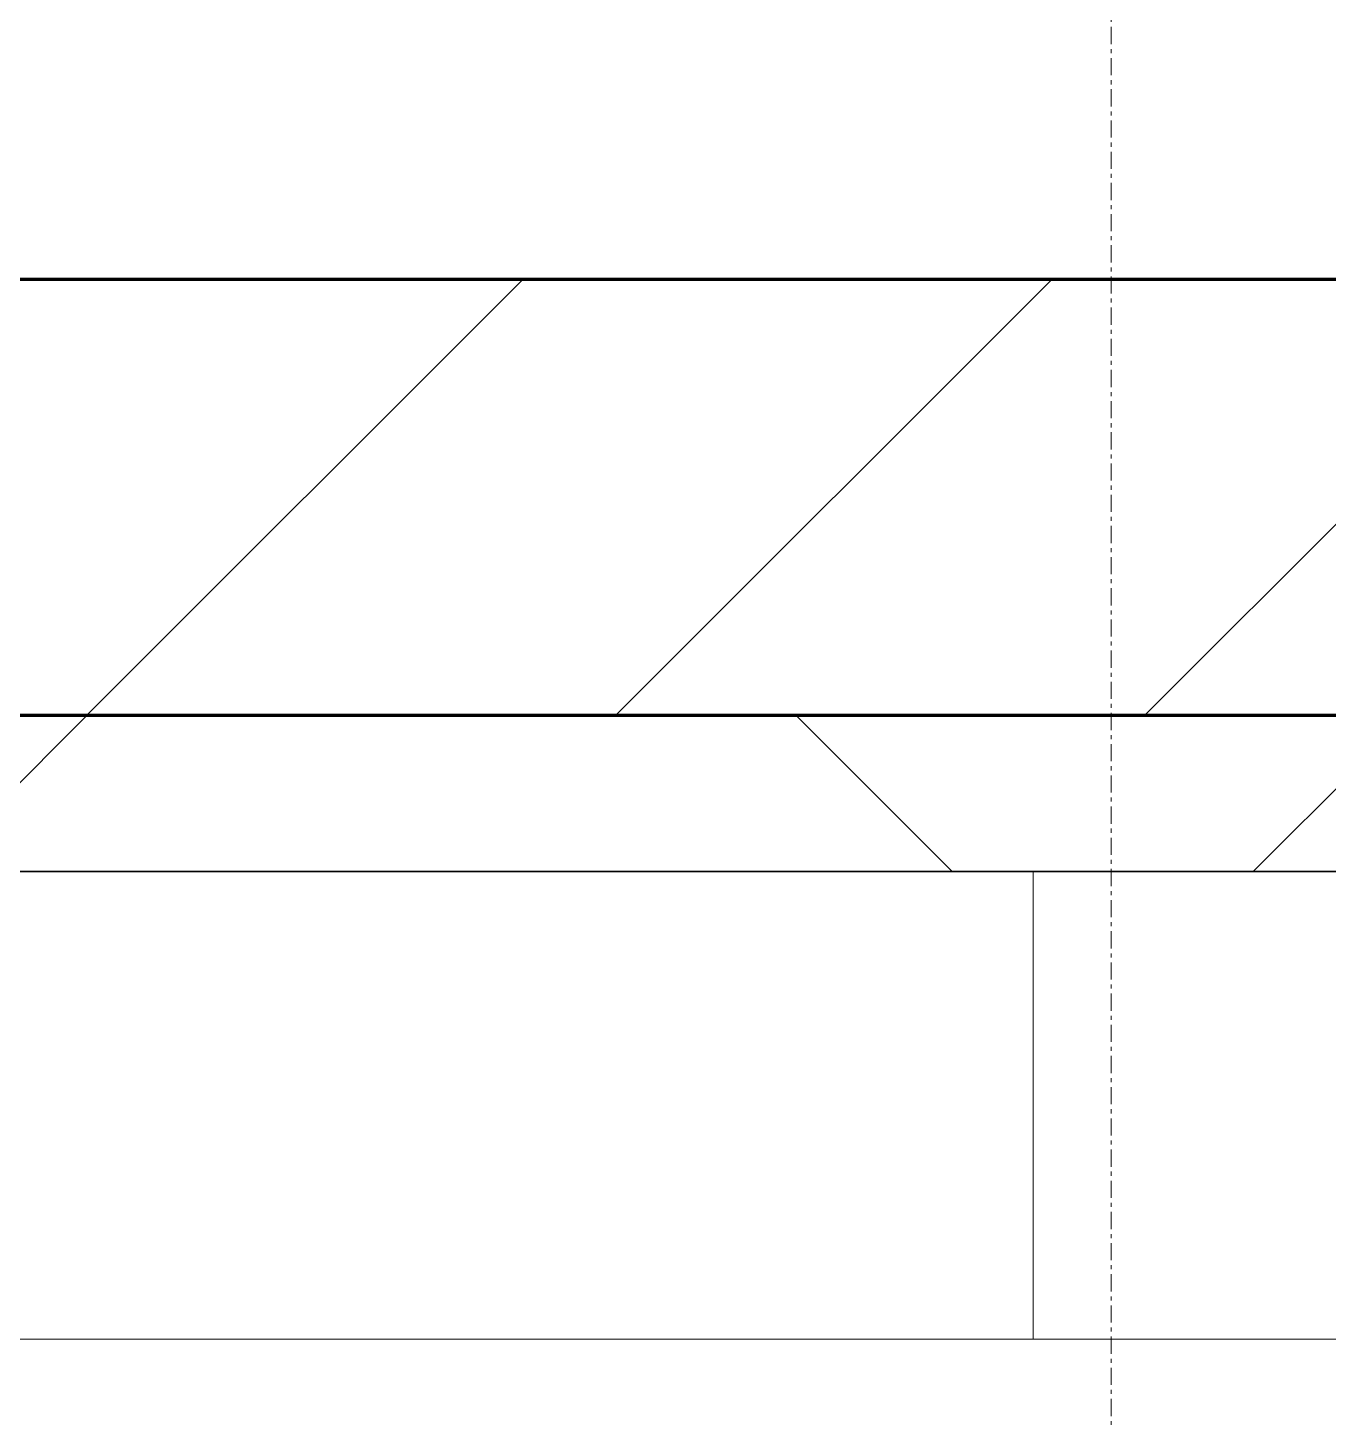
# Model space of a CAD drawing. Header units: millimetres. Extents: x -794326 to -715748, y -17796 to 22353.
# Drawn here: x -722230 to -721812.8, y 3904 to 4349.6 of the extents above; entities that cross this region are included whole.
import ezdxf

# ---------------------------------------------------------------- set-up
doc = ezdxf.new("R2010")
doc.units = ezdxf.units.MM
doc.linetypes.add('DPA_Grid _ Level 100', pattern=[10, 5.5, -1.6, 1.3, -1.6])
for name, color, linetype, lineweight in [('A-GLAZ-CURT', 2, 'Continuous', 9), ('A-WALL', 5, 'Continuous', 35), ('A-WALL-FNSH', 2, 'Continuous', 35), ('A-WALL-PATT', 1, 'Continuous', 35), ('S-GRID', 251, 'Continuous', 9)]:
    doc.layers.add(name, color=color, linetype=linetype, lineweight=lineweight)

# ---------------------------------------------------------------- blocks, each defined once
blk = doc.blocks.new('System Panel - DPA-AR_Metal Ceiling Rectangular Panel-V13-4282-01 ENLARGED LOWER PLATFORM LEVEL - REFLECTED CEILING PLAN - SHEET 3')
at = {"layer": 'A-GLAZ-CURT'}
for p, q in [((-724307.37, 4079.02), (-726707.37, 4079.02)), ((-726707.37, 4079.02), (-724307.37, 4079.02)), ((-724307.37, 3929.03), (-724307.37, 4079.02)), ((-724307.37, 4079.02), (-724307.37, 3929.03)), ((-726707.37, 3929.03), (-724307.37, 3929.03)), ((-724307.37, 3929.03), (-726707.37, 3929.03))]:
    blk.add_line(p, q, dxfattribs=at)
blk = doc.blocks.new('System Panel - DPA-AR_Metal Ceiling Rectangular Panel-V14-4282-01 ENLARGED LOWER PLATFORM LEVEL - REFLECTED CEILING PLAN - SHEET 3')
at = {"layer": 'A-GLAZ-CURT'}
for p, q in [((-720978.37, 4079.02), (-721907.37, 4079.02)), ((-721907.37, 4079.02), (-721907.37, 3929.03)), ((-721907.37, 3929.03), (-721907.37, 4079.02)), ((-721907.37, 4079.02), (-720978.37, 4079.02)), ((-721907.37, 3929.03), (-720978.37, 3929.03)), ((-720978.37, 3929.03), (-721907.37, 3929.03))]:
    blk.add_line(p, q, dxfattribs=at)
blk = doc.blocks.new('PPLS-PP19_Custom Tile Pattern - Custom Tile Pattern-V83-4282-01 ENLARGED LOWER PLATFORM LEVEL - REFLECTED CEILING PLAN - SHEET 3')
at = {"layer": 'A-GLAZ-CURT'}
for p, q in [((-300, 0), (300, 0)), ((300, 0), (-300, 0)), ((195.99, 0), (213.31, 0)), ((213.31, 0), (195.99, 0)), ((230.06, 0), (300, 0)), ((-300, -50), (300, -50)), ((300, -50), (-300, -50))]:
    blk.add_line(p, q, dxfattribs=at)
for points, knots in [([(-150.34, 0), (-150.07, 0), (-147.75, 0), (-142.6, 0), (-127.26, 0), (-107.3, 0), (-90.42, 0), (-75.26, 0), (-68.41, 0), (-65.12, 0), (-63.63, 0)], [-4948.728362, -4948.728362, -4948.728362, -4948.728362, -4883.323924, -4440.880425, -4054.690705, -3793.097032, -3402.597032, -3144.956779, -3050.982048, -2969.237017, -2969.237017, -2969.237017, -2969.237017]), ([(-26.75, 0), (-27.82, 0), (-36.18, 0), (-53.55, 0), (-78.2, 0), (-110.94, 0), (-130.52, 0), (-147.74, 0), (-149.07, 0)], [-8718.362214, -8718.362214, -8718.362214, -8718.362214, -8532.293389, -8073.216054, -7508.296369, -7004.680444, -6449.282163, -6277.220794, -6277.220794, -6277.220794, -6277.220794]), ([(-126.5, 0), (-122.44, 0), (-108.71, 0), (-86.68, 0), (-63.44, 0), (-54.4, 0), (-48.53, 0), (-33.67, 0), (-26.28, 0), (-21.62, 0)], [-5231.017328, -5231.017328, -5231.017328, -5231.017328, -4994.692869, -4542.524482, -4008.285538, -3689.699207, -3546.54457, -3315.260113, -2998.189874, -2998.189874, -2998.189874, -2998.189874]), ([(-125.15, 0), (-124.93, 0), (-121.96, 0), (-113.01, 0), (-98.9, 0), (-85.29, 0), (-71.67, 0), (-65.93, 0), (-65.07, 0)], [-3362.7396, -3362.7396, -3362.7396, -3362.7396, -3342.215224, -3074.362186, -2902.289527, -2605.247022, -2322.099534, -2241.8264, -2241.8264, -2241.8264, -2241.8264]), ([(-36.33, 0), (-36.43, 0), (-37.27, 0), (-45.02, 0), (-46.13, 0), (-60.59, 0), (-81.23, 0), (-99.51, 0), (-114.02, 0), (-117.28, 0), (-118.78, 0)], [-1855.773136, -1855.773136, -1855.773136, -1855.773136, -1810.870157, -1672.078046, -1405.135169, -1060.00838, -740.068933, -229.489605, -116.330425, 0, 0, 0, 0]), ([(-36.62, 0), (-36.62, 0), (-40.35, 0), (-44.32, 0), (-58.97, 0), (-85.2, 0), (-107.61, 0), (-116.56, 0), (-117.56, 0)], [-4069.478503, -4069.478503, -4069.478503, -4069.478503, -3858.647035, -3538.256648, -2842.901703, -2193.204658, -1433.981041, -985.49888, -985.49888, -985.49888, -985.49888]), ([(9.32, 0), (9.08, 0), (7.65, 0), (2.57, 0), (-12.23, 0), (-25.64, 0), (-40, 0), (-56.24, 0), (-75.59, 0), (-94, 0), (-112.01, 0), (-114.94, 0), (-115.63, 0)], [-2922.926651, -2922.926651, -2922.926651, -2922.926651, -2882.788014, -2720.818881, -2518.50168, -2125.455881, -1792.521578, -1466.981642, -1208.454564, -789.402658, -501.969187, -243.577221, -243.577221, -243.577221, -243.577221]), ([(-89.5, 0), (-86.2, 0), (-69.04, 0), (-46.42, 0), (-26.78, 0), (-21.61, 0)], [-4983.086245, -4983.086245, -4983.086245, -4983.086245, -4799.173296, -4065.652676, -3794.30648, -3794.30648, -3794.30648, -3794.30648]), ([(-89.45, 0), (-83.96, 0), (-73.29, 0), (-62.74, 0), (-60.36, 0), (-59.97, 0)], [-6156.723939, -6156.723939, -6156.723939, -6156.723939, -5713.340575, -5140.470607, -5006.787413, -5006.787413, -5006.787413, -5006.787413]), ([(-63.96, 0), (-64.13, 0), (-72.5, 0), (-80.63, 0), (-86.16, 0)], [-2171.769325, -2171.769325, -2171.769325, -2171.769325, -2007.031671, -1681.3698, -1681.3698, -1681.3698, -1681.3698]), ([(-29.03, 0), (-33.97, 0), (-43.74, 0), (-56.37, 0), (-71.66, 0), (-77.83, 0), (-82.66, 0), (-83.28, 0), (-83.28, 0)], [-2680.714891, -2680.714891, -2680.714891, -2680.714891, -2413.671296, -2161.752162, -2006.592567, -1646.621388, -1424.436217, -1393.971743, -1393.971743, -1393.971743, -1393.971743]), ([(-83.28, 0), (-83.28, 0), (-82.91, 0), (-76.14, 0), (-62.97, 0), (-48.14, 0), (-36.49, 0), (-33.57, 0), (-29.94, 0), (-28.57, 0)], [-1393.4169, -1393.4169, -1393.4169, -1393.4169, -1353.722004, -1274.333717, -1073.56893, -651.549973, -296.515819, -83.513472, 0, 0, 0, 0]), ([(-66.39, 0), (-66.39, 0), (-63.63, 0), (-53.63, 0), (-34.42, 0), (-29.82, 0), (-29.19, 0)], [-2493.31794, -2493.31794, -2493.31794, -2493.31794, -2315.303971, -1809.437387, -963.711516, -666.19313, -666.19313, -666.19313, -666.19313]), ([(31.18, 0), (25.97, 0), (11.99, 0), (-16.92, 0), (-47.42, 0), (-65.77, 0), (-66.37, 0), (-66.38, 0)], [-4496.803627, -4496.803627, -4496.803627, -4496.803627, -4222.080604, -3745.412743, -2981.410125, -2542.574734, -2498.224237, -2498.224237, -2498.224237, -2498.224237]), ([(-63.63, 0), (-61.49, 0), (-57.39, 0), (-54.49, 0), (-45.2, 0), (-40.79, 0), (-40.46, 0), (-40.44, 0)], [-2969.237017, -2969.237017, -2969.237017, -2969.237017, -2851.217951, -2734.127174, -2474.780881, -2410.990208, -2350.645972, -2350.645972, -2350.645972, -2350.645972]), ([(-58.83, 0), (-58.37, 0), (-57.29, 0), (-54.23, 0), (-46.33, 0), (-42.62, 0), (-41.76, 0)], [-4859.52896, -4859.52896, -4859.52896, -4859.52896, -4680.891996, -4469.85053, -4321.566175, -4270.495146, -4270.495146, -4270.495146, -4270.495146]), ([(-51.83, 0), (-51.83, 0), (-51.78, 0), (-47.4, 0), (-46.01, 0), (-40.22, 0), (-36.78, 0)], [-632.814994, -632.814994, -632.814994, -632.814994, -627.965721, -508.377888, -260.442412, 0, 0, 0, 0]), ([(-21.63, 0), (-25.83, 0), (-32.95, 0), (-44.85, 0), (-51.43, 0), (-51.79, 0)], [-1283.471295, -1283.471295, -1283.471295, -1283.471295, -1039.307308, -819.71621, -644.910881, -644.910881, -644.910881, -644.910881]), ([(-41.76, 0), (-39.9, 0), (-37.72, 0), (-36.92, 0), (-36.77, 0)], [-4270.495146, -4270.495146, -4270.495146, -4270.495146, -4161.040818, -4106.245333, -4106.245333, -4106.245333, -4106.245333]), ([(-36.78, 0), (-32.43, 0), (-19.22, 0), (8.83, 0), (43.36, 0), (70.92, 0), (82.12, 0), (83.66, 0)], [-6191.144455, -6191.144455, -6191.144455, -6191.144455, -5862.463379, -5340.621928, -4573.028122, -4094.177415, -3869.465285, -3869.465285, -3869.465285, -3869.465285]), ([(-36.29, 0), (-36.29, 0), (-34.66, 0), (-28.88, 0), (-26.95, 0), (-26.54, 0)], [-9150.272121, -9150.272121, -9150.272121, -9150.272121, -9057.163041, -8919.836787, -8834.607043, -8834.607043, -8834.607043, -8834.607043]), ([(30.82, 0), (29.27, 0), (20.14, 0), (3.54, 0), (-16.58, 0), (-34.76, 0), (-36.04, 0)], [-10462.034656, -10462.034656, -10462.034656, -10462.034656, -10363.088938, -9884.23066, -9424.652049, -9182.880979, -9182.880979, -9182.880979, -9182.880979]), ([(-33.34, 0), (-33.34, 0), (-32.93, 0), (-31.16, 0), (-30.52, 0)], [-2415.024266, -2415.024266, -2415.024266, -2415.024266, -2357.633367, -2323.618664, -2323.618664, -2323.618664, -2323.618664]), ([(45.21, 0), (44.06, 0), (37.17, 0), (24.74, 0), (2.64, 0), (-17.84, 0), (-30.57, 0), (-31.82, 0), (-32, 0)], [-4163.150107, -4163.150107, -4163.150107, -4163.150107, -4098.545751, -3766.694881, -3333.063701, -2994.501669, -2698.150104, -2614.070998, -2614.070998, -2614.070998, -2614.070998]), ([(-30.76, 0), (-30.73, 0), (-30.16, 0), (-26.43, 0), (-21.68, 0)], [-54176.191683, -54176.191683, -54176.191683, -54176.191683, -54157.274271, -53847.338632, -53847.338632, -53847.338632, -53847.338632]), ([(-22.74, 0), (-24.16, 0), (-27.07, 0), (-29.52, 0), (-30.21, 0)], [-54634.591799, -54634.591799, -54634.591799, -54634.591799, -54461.685999, -54290.791712, -54290.791712, -54290.791712, -54290.791712]), ([(8.33, 0), (8.19, 0), (7.18, 0), (0.32, 0), (-13.89, 0), (-24.92, 0), (-29.03, 0)], [-3574.286521, -3574.286521, -3574.286521, -3574.286521, -3526.962355, -3285.499107, -2903.012179, -2680.714891, -2680.714891, -2680.714891, -2680.714891]), ([(-28.98, 0), (-28.66, 0), (-27.39, 0), (-24.45, 0), (-22.56, 0)], [-166.548282, -166.548282, -166.548282, -166.548282, -102.06493, 0, 0, 0, 0]), ([(-28.57, 0), (-26.93, 0), (-20.29, 0), (-11.45, 0), (2.08, 0), (13.15, 0), (21.24, 0), (24.62, 0), (24.72, 0), (24.72, 0)], [-5361.429781, -5361.429781, -5361.429781, -5361.429781, -5261.36855, -5050.479954, -4785.90057, -4596.498881, -4445.288762, -4384.376941, -4376.041937, -4376.041937, -4376.041937, -4376.041937]), ([(-21.64, 0), (-19.62, 0), (-16.72, 0), (-11.36, 0), (-7.66, 0), (-6.6, 0), (-6.44, 0)], [-56451.580993, -56451.580993, -56451.580993, -56451.580993, -56344.022017, -56303.229861, -56166.290093, -56124.392176, -56124.392176, -56124.392176, -56124.392176]), ([(-13, 0), (-14.35, 0), (-16.7, 0), (-20.73, 0), (-21.59, 0)], [-55207.591944, -55207.591944, -55207.591944, -55207.591944, -54789.006179, -54682.211689, -54682.211689, -54682.211689, -54682.211689]), ([(76.63, 0), (74.8, 0), (67.65, 0), (53.52, 0), (37, 0), (24.07, 0), (12.82, 0), (-2.9, 0), (-15.59, 0), (-21.25, 0)], [-3095.572228, -3095.572228, -3095.572228, -3095.572228, -2950.589685, -2634.532728, -2313.748533, -2106.613311, -1925.670641, -1617.263037, -1290.787923, -1290.787923, -1290.787923, -1290.787923]), ([(-21.22, 0), (-19.38, 0), (-10.97, 0), (8.61, 0), (15.02, 0), (22.91, 0), (31, 0), (39.04, 0), (51.19, 0), (58.74, 0), (61.34, 0), (61.45, 0)], [-2989.152759, -2989.152759, -2989.152759, -2989.152759, -2864.387349, -2439.246196, -2084.094819, -1956.422387, -1818.904206, -1645.594513, -1443.202566, -1228.752106, -1120.932285, -1120.932285, -1120.932285, -1120.932285]), ([(-20.98, 0), (-19.68, 0), (-17.76, 0), (-15.75, 0), (-15.19, 0)], [-53832.391596, -53832.391596, -53832.391596, -53832.391596, -53749.15266, -53717.791567, -53717.791567, -53717.791567, -53717.791567]), ([(-20.6, 0), (-13.44, 0), (6.18, 0), (22.06, 0), (37.44, 0), (45.92, 0), (57.76, 0), (64.47, 0), (72.74, 0), (75.22, 0), (76.03, 0), (76.21, 0)], [-2129.983776, -2129.983776, -2129.983776, -2129.983776, -1716.209403, -1206.526904, -1089.329421, -901.315459, -753.071572, -495.328968, -421.953223, -334.951786, -290.452333, -290.452333, -290.452333, -290.452333]), ([(-20.53, 0), (-17, 0), (-7.84, 0), (4.23, 0), (9.64, 0), (10.14, 0), (10.18, 0)], [-3775.446925, -3775.446925, -3775.446925, -3775.446925, -3589.737505, -3285.047089, -3066.359526, -3044.715262, -3044.715262, -3044.715262, -3044.715262]), ([(-15.19, 0), (-13.07, 0), (7.48, 0), (42.82, 0), (88.72, 0), (120.63, 0), (138.28, 0), (138.53, 0)], [-461.142613, -461.142613, -461.142613, -461.142613, -429.606584, -390.253598, -346.313304, -291.370682, -290.5735, -290.5735, -290.5735, -290.5735]), ([(-6.54, 0), (-6.73, 0), (-7.2, 0), (-7.6, 0), (-7.79, 0)], [-56009.792147, -56009.792147, -56009.792147, -56009.792147, -55949.290093, -55895.192118, -55895.192118, -55895.192118, -55895.192118]), ([(-2.63, 0), (-2.47, 0), (-1.22, 0), (4.92, 0), (15.97, 0), (22.54, 0), (24.49, 0)], [-226.825321, -226.825321, -226.825321, -226.825321, -220.269177, -206.416616, -198.214427, -187.717507, -187.717507, -187.717507, -187.717507]), ([(103.09, 0), (101.08, 0), (86.31, 0), (63.34, 0), (35.84, 0), (12, 0), (3.08, 0), (-1.67, 0), (-2.25, 0)], [-375.435014, -375.435014, -375.435014, -375.435014, -369.147452, -330.153101, -307.516438, -285.83788, -246.234814, -234.646884, -234.646884, -234.646884, -234.646884]), ([(24.69, 0), (24.54, 0), (20.99, 0), (15.48, 0), (10.8, 0), (9.63, 0)], [-4368.572414, -4368.572414, -4368.572414, -4368.572414, -4306.476363, -4080.000647, -3772.857994, -3772.857994, -3772.857994, -3772.857994]), ([(18.16, 0), (19.15, 0), (24.25, 0), (25.66, 0), (26.12, 0)], [-5700.113719, -5700.113719, -5700.113719, -5700.113719, -5554.232259, -5302.431367, -5302.431367, -5302.431367, -5302.431367]), ([(114.18, 0), (114.05, 0), (111.92, 0), (105.42, 0), (92.38, 0), (85.59, 0), (74.4, 0), (62.26, 0), (51.85, 0), (43.81, 0), (29.53, 0), (20.67, 0), (18.85, 0), (18.16, 0)], [-8133.235834, -8133.235834, -8133.235834, -8133.235834, -8105.191388, -7723.759874, -7531.75727, -7135.649961, -6924.452779, -6738.82075, -6548.303034, -6314.283804, -6135.05769, -5972.647715, -5832.674503, -5832.674503, -5832.674503, -5832.674503]), ([(27.44, 0), (27.9, 0), (29.54, 0), (36.16, 0), (42, 0), (45.26, 0)], [-5037.309798, -5037.309798, -5037.309798, -5037.309798, -4887.603822, -4705.298446, -4507.066662, -4507.066662, -4507.066662, -4507.066662]), ([(27.89, 0), (29.09, 0), (33.2, 0), (41.34, 0), (46.26, 0)], [-147.777612, -147.777612, -147.777612, -147.777612, -135.792042, -119.931034, -119.931034, -119.931034, -119.931034]), ([(136.44, 0), (121.66, 0), (86.93, 0), (51.16, 0), (31.18, 0)], [-106.750556, -106.750556, -106.750556, -106.750556, -59.610984, 0, 0, 0, 0]), ([(168.37, 0), (167.68, 0), (162.47, 0), (147.02, 0), (109.77, 0), (76.86, 0), (57.82, 0), (46.51, 0), (41.18, 0), (36.02, 0), (35.54, 0), (35.54, 0)], [-543.375029, -543.375029, -543.375029, -543.375029, -530.793311, -458.593899, -401.860199, -357.622665, -341.267687, -334.000314, -326.15566, -319.318397, -317.489778, -317.489778, -317.489778, -317.489778]), ([(36.29, 0), (37.77, 0), (48.82, 0), (64.79, 0), (90.79, 0), (107.47, 0), (114.17, 0)], [-314.598523, -314.598523, -314.598523, -314.598523, -305.899624, -287.17622, -249.500363, -213.050213, -213.050213, -213.050213, -213.050213]), ([(46.23, 0), (48.46, 0), (57.59, 0), (71.67, 0), (84.83, 0), (86.01, 0), (92.51, 0), (94.33, 0)], [-4487.565757, -4487.565757, -4487.565757, -4487.565757, -4353.683244, -3960.84581, -3759.045785, -3336.541051, -2783.776468, -2783.776468, -2783.776468, -2783.776468]), ([(70.61, 0), (66.16, 0), (57.39, 0), (48.81, 0), (46.24, 0)], [-4647.237329, -4647.237329, -4647.237329, -4647.237329, -4326.416877, -4182.592956, -4182.592956, -4182.592956, -4182.592956]), ([(46.36, 0), (46.77, 0), (53.59, 0), (71.92, 0), (100.57, 0), (116.36, 0), (128.63, 0), (128.95, 0)], [-119.819685, -119.819685, -119.819685, -119.819685, -118.513713, -97.899267, -63.759246, -39.050993, -35.895543, -35.895543, -35.895543, -35.895543]), ([(53.18, 0), (53.06, 0), (52.27, 0), (49.47, 0), (47.03, 0)], [-622.740158, -622.740158, -622.740158, -622.740158, -566.066452, -373.644095, -373.644095, -373.644095, -373.644095]), ([(61.47, 0), (61.47, 0), (61.21, 0), (54.61, 0), (53.71, 0), (53.56, 0)], [-1113.311073, -1113.311073, -1113.311073, -1113.311073, -1096.402191, -891.204116, -747.28819, -747.28819, -747.28819, -747.28819]), ([(76.22, 0), (75.58, 0), (73.64, 0), (71.05, 0), (70.61, 0)], [-193.634889, -193.634889, -193.634889, -193.634889, -31.537676, 0, 0, 0, 0]), ([(94.4, 0), (94.4, 0), (94.64, 0), (99.11, 0), (108.97, 0), (120.79, 0), (139.94, 0), (160.7, 0), (175.86, 0), (182.04, 0)], [-2348.345796, -2348.345796, -2348.345796, -2348.345796, -2310.419338, -2233.599744, -2052.234781, -1843.028543, -1530.39897, -1095.004608, -676.539351, -676.539351, -676.539351, -676.539351]), ([(113.66, 0), (112.64, 0), (111.06, 0), (105.66, 0), (105.23, 0), (105.23, 0)], [-9177.88488, -9177.88488, -9177.88488, -9177.88488, -9012.77275, -8966.157302, -8929.495943, -8929.495943, -8929.495943, -8929.495943]), ([(105.26, 0), (105.52, 0), (111.01, 0), (112.65, 0), (113.59, 0)], [-8920.561005, -8920.561005, -8920.561005, -8920.561005, -8814.835624, -8577.462505, -8577.462505, -8577.462505, -8577.462505]), ([(129.02, 0), (129.02, 0), (124.41, 0), (122.35, 0), (117.84, 0), (115.03, 0), (114.15, 0)], [-35.386604, -35.386604, -35.386604, -35.386604, -31.430235, -22.807238, -15.488593, -12.268304, -12.268304, -12.268304, -12.268304]), ([(115.13, 0), (118.1, 0), (127.58, 0), (132.42, 0), (134.6, 0)], [-211.280101, -211.280101, -211.280101, -211.280101, -194.761443, -152.241002, -152.241002, -152.241002, -152.241002]), ([(157.9, 0), (156.77, 0), (151.67, 0), (143.29, 0), (134.04, 0), (126.24, 0), (119.33, 0), (116.6, 0), (115.28, 0)], [-10292.955006, -10292.955006, -10292.955006, -10292.955006, -10098.273015, -9847.788484, -9677.714971, -9567.007022, -9453.21225, -9263.659506, -9263.659506, -9263.659506, -9263.659506]), ([(128.58, 0), (128.8, 0), (130.16, 0), (139.26, 0), (152.67, 0), (161.24, 0), (162.19, 0), (162.75, 0)], [-633.326174, -633.326174, -633.326174, -633.326174, -627.736123, -618.981161, -602.094757, -592.980799, -581.414464, -581.414464, -581.414464, -581.414464]), ([(137.1, 0), (136, 0), (133.64, 0), (129.87, 0), (129.11, 0)], [-670.405967, -670.405967, -670.405967, -670.405967, -651.020627, -640.742133, -640.742133, -640.742133, -640.742133]), ([(181.19, 0), (180.65, 0), (176.82, 0), (171, 0), (161.95, 0), (161.28, 0), (158.35, 0), (157.85, 0), (157.77, 0)], [-11150.701257, -11150.701257, -11150.701257, -11150.701257, -11105.624034, -10839.086983, -10768.332124, -10666.779182, -10580.760289, -10550.278881, -10550.278881, -10550.278881, -10550.278881]), ([(300, 0), (286.53, 0), (254.22, 0), (207.11, 0), (177.41, 0), (159.34, 0), (158.33, 0), (158.3, 0)], [-285.253232, -285.253232, -285.253232, -285.253232, -244.693688, -187.987675, -143.776725, -129.632772, -123.352749, -123.352749, -123.352749, -123.352749]), ([(159.07, 0), (159.13, 0), (160.84, 0), (165.21, 0), (174.15, 0), (185.98, 0), (208.82, 0), (219.42, 0), (230.06, 0)], [-115.643202, -115.643202, -115.643202, -115.643202, -114.681583, -87.660824, -65.295536, -41.623857, -24.459831, 0, 0, 0, 0]), ([(162.75, 0), (165.4, 0), (170.91, 0), (172.61, 0), (172.61, 0)], [-111.264224, -111.264224, -111.264224, -111.264224, -56.742688, -19.085662, -19.085662, -19.085662, -19.085662]), ([(181.98, 0), (180.66, 0), (177.83, 0), (174.27, 0), (169.67, 0), (168.99, 0)], [-8334.391466, -8334.391466, -8334.391466, -8334.391466, -8253.978395, -8152.463617, -8069.855175, -8069.855175, -8069.855175, -8069.855175]), ([(171.51, 0), (176.48, 0), (193.23, 0), (201.73, 0), (208.81, 0), (213.9, 0), (241.96, 0), (266.73, 0), (281.71, 0), (291.71, 0), (296.52, 0), (297.86, 0), (298.09, 0)], [-7971.819559, -7971.819559, -7971.819559, -7971.819559, -7784.112253, -7606.717214, -7289.299508, -7042.621073, -6582.165592, -6068.460911, -5766.029927, -5566.724884, -5280.360606, -5199.253518, -5199.253518, -5199.253518, -5199.253518]), ([(182.01, 0), (184.35, 0), (191.3, 0), (201.08, 0), (207.47, 0), (213.96, 0), (215.11, 0)], [-245.121141, -245.121141, -245.121141, -245.121141, -237.955587, -223.92608, -215.862851, -208.75215, -208.75215, -208.75215, -208.75215]), ([(215.22, 0), (214.62, 0), (210.55, 0), (203.98, 0), (191.7, 0), (183.61, 0), (182.01, 0)], [-203.825446, -203.825446, -203.825446, -203.825446, -198.527383, -184.406837, -162.427601, -157.007278, -157.007278, -157.007278, -157.007278]), ([(193.8, 0), (193.33, 0), (190.51, 0), (186.54, 0), (182.05, 0)], [-11665.349007, -11665.349007, -11665.349007, -11665.349007, -11565.880756, -11175.299938, -11175.299938, -11175.299938, -11175.299938]), ([(182.65, 0), (184.59, 0), (189.6, 0), (193.62, 0), (194.69, 0), (194.79, 0)], [-662.803921, -662.803921, -662.803921, -662.803921, -529.74427, -295.064701, -265.121568, -265.121568, -265.121568, -265.121568]), ([(247.1, 0), (246.76, 0), (245.04, 0), (238.34, 0), (226.56, 0), (221.1, 0), (202.3, 0), (188.82, 0), (182.68, 0)], [-9649.085549, -9649.085549, -9649.085549, -9649.085549, -9581.591397, -9406.094246, -9221.510254, -9016.44624, -8717.832359, -8348.542888, -8348.542888, -8348.542888, -8348.542888]), ([(300, 0), (288.22, 0), (262, 0), (230.43, 0), (219.94, 0), (219.02, 0)], [-12528.858583, -12528.858583, -12528.858583, -12528.858583, -11905.454923, -11162.864862, -10856.732305, -10856.732305, -10856.732305, -10856.732305]), ([(219.9, 0), (220.86, 0), (227.84, 0), (242.06, 0), (246.54, 0), (246.96, 0)], [-10670.940496, -10670.940496, -10670.940496, -10670.940496, -10511.382485, -9925.173265, -9834.877357, -9834.877357, -9834.877357, -9834.877357]), ([(284.76, 0), (284.76, 0), (285.09, 0), (287.47, 0), (293.59, 0), (297.76, 0), (300, 0)], [-4110.630118, -4110.630118, -4110.630118, -4110.630118, -4053.389046, -3959.664717, -3862.421465, -3746.95702, -3746.95702, -3746.95702, -3746.95702]), ([(297.38, 0), (295.84, 0), (291.62, 0), (285.38, 0), (284.87, 0)], [-4803.172655, -4803.172655, -4803.172655, -4803.172655, -4358.271401, -4143.037883, -4143.037883, -4143.037883, -4143.037883])]:
    blk.add_open_spline(points, degree=3, knots=knots, dxfattribs=at)
for points in [[(-39.84, 0), (-39.08, 0), (-38.11, 0), (-37.36, 0)], [(-30.52, 0), (-27.25, 0), (-24.58, 0), (-21.64, 0)], [(24.49, 0), (25.23, 0), (25.72, 0), (26.04, 0)], [(46.29, 0), (41.71, 0), (36.36, 0), (30.82, 0)], [(80.35, 0), (79.57, 0), (78.27, 0), (76.63, 0)], [(84.06, 0), (83.48, 0), (82.41, 0), (81.72, 0)], [(113.91, 0), (110.59, 0), (106.92, 0), (103.09, 0)], [(168.74, 0), (168.74, 0), (169.81, 0), (171.51, 0)], [(181.98, 0), (177.83, 0), (173.67, 0), (169.49, 0)], [(172.07, 0), (175.08, 0), (178.11, 0), (181.16, 0)], [(195.11, 0), (194.91, 0), (194.44, 0), (193.8, 0)]]:
    blk.add_open_spline(points, degree=3, dxfattribs=at)
blk = doc.blocks.new('PPLS-PP19_Custom Tile Pattern - Custom Tile Pattern-V84-4282-01 ENLARGED LOWER PLATFORM LEVEL - REFLECTED CEILING PLAN - SHEET 3')
at = {"layer": 'A-GLAZ-CURT'}
for p, q in [((-300, 0), (300, 0)), ((300, 0), (-300, 0)), ((-293.07, 0), (-282.23, 0)), ((-282.23, 0), (-293.07, 0)), ((-281.82, 0), (-275.75, 0)), ((-275.75, 0), (-281.82, 0)), ((-300, -50), (300, -50)), ((300, -50), (-300, -50))]:
    blk.add_line(p, q, dxfattribs=at)
at = {"layer": 'A-GLAZ-CURT', "flags": 128}
for points in [[(-300, 0), (-291.56, 0), (-283.3, 0)], [(-251.96, 0), (-259.67, 0), (-267.51, 0), (-275.48, 0), (-283.55, 0), (-291.73, 0), (-300, 0)], [(-282.23, 0), (-275.2, 0), (-267.26, 0), (-259.45, 0), (-251.77, 0), (-244.2, 0), (-236.74, 0), (-229.36, 0), (-222.06, 0), (-214.83, 0)]]:
    blk.add_lwpolyline(points, dxfattribs=at)
at = {"layer": 'A-GLAZ-CURT'}
for points, knots in [([(-300, 0), (-284.65, 0), (-236.57, 0), (-174.61, 0), (-129.95, 0), (-110.8, 0), (-99.5, 0), (-91.46, 0)], [-5323.127839, -5323.127839, -5323.127839, -5323.127839, -4502.809032, -2700.551212, -1002.059161, -460.363443, 0, 0, 0, 0]), ([(-146.48, 0), (-166.6, 0), (-208.04, 0), (-262.56, 0), (-294.48, 0), (-300, 0)], [-16805.823987, -16805.823987, -16805.823987, -16805.823987, -15131.813646, -13729.592194, -13439.944408, -13439.944408, -13439.944408, -13439.944408]), ([(-146.79, 0), (-147.98, 0), (-149.3, 0), (-158.72, 0), (-174.02, 0), (-185.59, 0), (-209.77, 0), (-232.01, 0), (-255.22, 0), (-262.59, 0), (-264.9, 0), (-265.4, 0)], [-2789.261461, -2789.261461, -2789.261461, -2789.261461, -2477.344047, -2237.412286, -2029.680487, -1755.085331, -1400.429864, -858.079193, -543.655514, -208.940337, 0, 0, 0, 0]), ([(-258.6, 0), (-257.91, 0), (-254.26, 0), (-241.25, 0), (-226.82, 0), (-217.53, 0), (-215.02, 0)], [-5722.54675, -5722.54675, -5722.54675, -5722.54675, -5657.471696, -5413.335975, -5017.494783, -4877.606962, -4877.606962, -4877.606962, -4877.606962])]:
    blk.add_open_spline(points, degree=3, knots=knots, dxfattribs=at)

msp = doc.modelspace()

# ---------------------------------------------------------------- hatches: boundary and pattern name
at = {"layer": 'A-WALL-PATT', "lineweight": 9}
h = msp.add_hatch(dxfattribs=at)
h.set_pattern_fill('FP_2', color=256, style=0, pattern_type=2)
h.set_pattern_definition([(45, (0, 0), (-84.852814, 84.852814), [])])
h.paths.add_polyline_path([(-721521.38, 4129.02), (-720978.37, 4129.02), (-720978.37, 4269.02), (-728752.37, 4269.02), (-728752.37, 4129.02), (-722064.39, 4129.02)])
h = msp.add_hatch(dxfattribs=at)
h.set_pattern_fill('FP_3', color=256, style=0, pattern_type=2)
h.set_pattern_definition([(45, (0, 0), (-212.13203, 212.13203), []), (135, (0, 0), (-212.13203, -212.13203), [])])
h.paths.add_polyline_path([(-721181.99, 4079.02), (-720978.37, 4079.02), (-720978.37, 4129.02), (-728752.37, 4129.02), (-728752.37, 4079.02), (-721249.87, 4079.02)])

# ---------------------------------------------------------------- linework, layer by layer
at = {"layer": 'A-WALL', "color": 7, "lineweight": 70}
for p, q in [((-728552.37, 4269.02), (-720978.37, 4269.02)), ((-720978.37, 4129.02), (-728752.37, 4129.02))]:
    msp.add_line(p, q, dxfattribs=at)
at = {"layer": 'A-WALL-FNSH', "color": 250}
for p, q in [((-728752.37, 4129.02), (-720978.37, 4129.02)), ((-720978.37, 4079.02), (-728752.37, 4079.02))]:
    msp.add_line(p, q, dxfattribs=at)
at = {"layer": 'S-GRID', "linetype": 'DPA_Grid _ Level 100'}
msp.add_line((-721882.37, -17795.63), (-721882.37, 20540.27), dxfattribs=at)

# ---------------------------------------------------------------- block references
at = {"layer": 'A-GLAZ-CURT', "rotation": 180}
for name, p in [('PPLS-PP19_Custom Tile Pattern - Custom Tile Pattern-V84-4282-01 ENLARGED LOWER PLATFORM LEVEL - REFLECTED CEILING PLAN - SHEET 3', (-722482.37, 4079.02)), ('PPLS-PP19_Custom Tile Pattern - Custom Tile Pattern-V83-4282-01 ENLARGED LOWER PLATFORM LEVEL - REFLECTED CEILING PLAN - SHEET 3', (-721882.37, 4079.02))]:
    msp.add_blockref(name, p, dxfattribs=at)
at = {"layer": 'A-GLAZ-CURT'}
for name, p in [('System Panel - DPA-AR_Metal Ceiling Rectangular Panel-V13-4282-01 ENLARGED LOWER PLATFORM LEVEL - REFLECTED CEILING PLAN - SHEET 3', (2400, 0)), ('System Panel - DPA-AR_Metal Ceiling Rectangular Panel-V14-4282-01 ENLARGED LOWER PLATFORM LEVEL - REFLECTED CEILING PLAN - SHEET 3', (0, 0))]:
    msp.add_blockref(name, p, dxfattribs=at)

doc.saveas('drawing.dxf')
